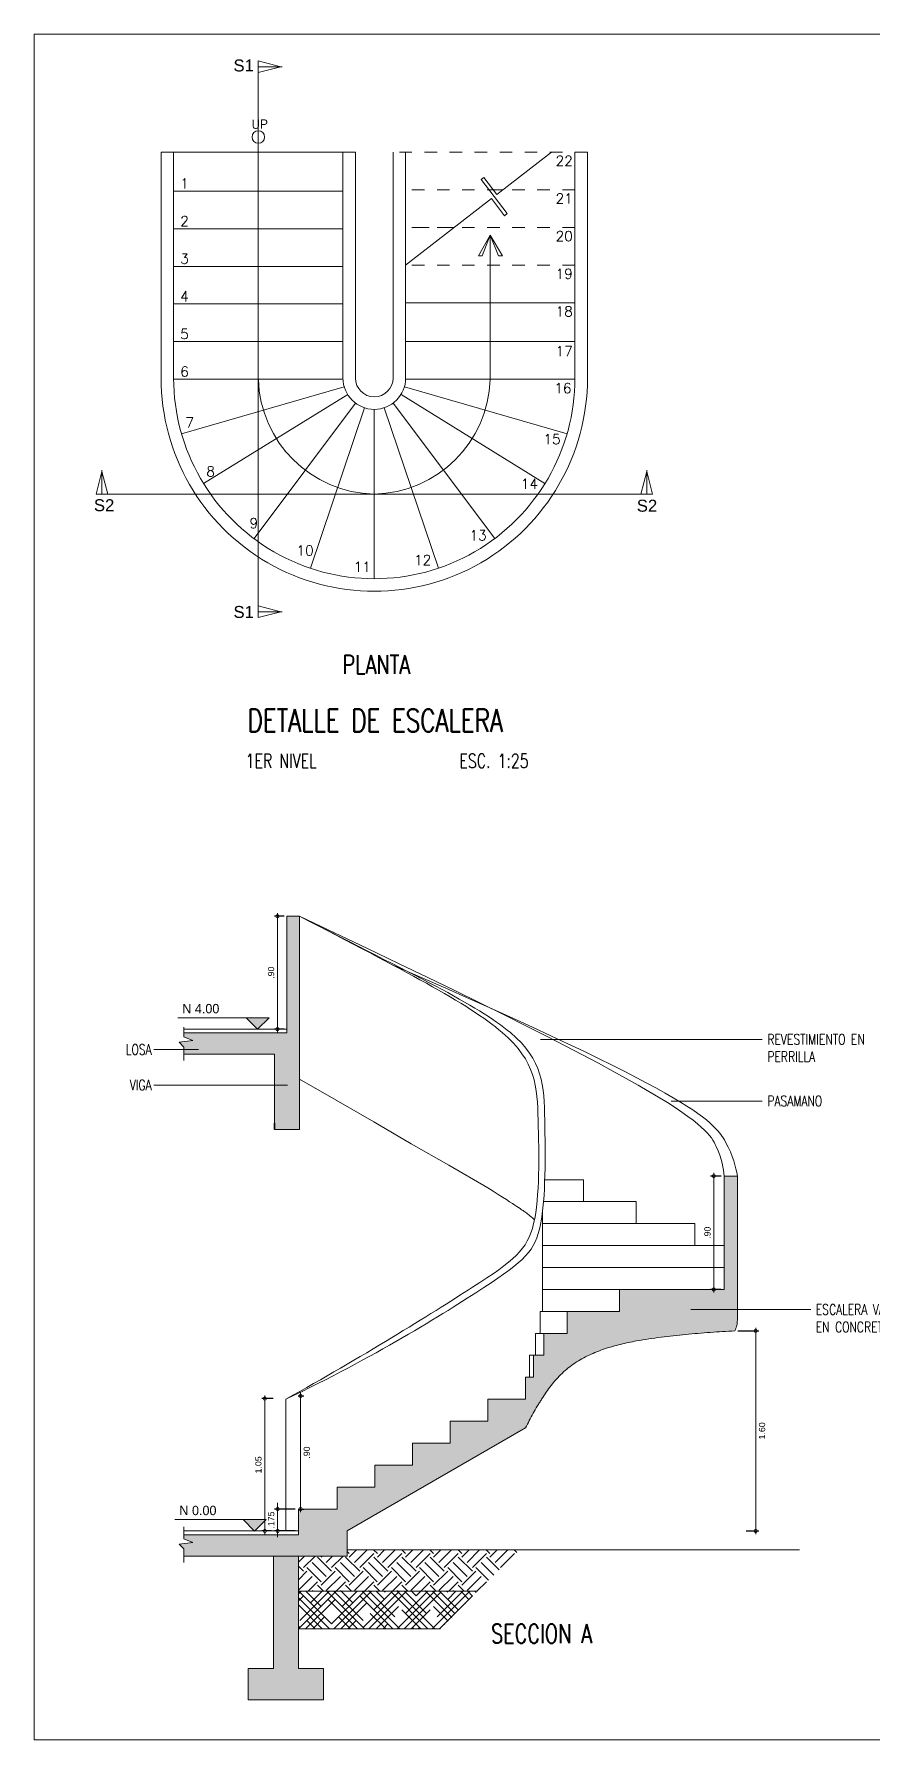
# Model space of a CAD drawing. Header units: metres. Extents: x 113 to 2416, y -346 to 476.
# Drawn here: x 259.36 to 266.05, y -166.51 to -152.91 of the extents above; entities that cross this region are included whole.
import ezdxf

# ---------------------------------------------------------------- set-up
doc = ezdxf.new("R2010")
doc.units = ezdxf.units.M
doc.header["$PDMODE"] = 34
for name, pattern in [('0', [0]), ('CONTINU', [0]), ('DASHED', [0.75, 0.5, -0.25])]:
    doc.linetypes.add(name, pattern=pattern)
doc.layers.get('0').update_dxf_attribs({"color": 250, "linetype": '0', "lineweight": 20})
doc.layers.get('Defpoints').update_dxf_attribs({"color": 6})
for name, color, linetype, lineweight in [('A-WALL', 250, 'Continuous', 20), ('corte', 250, 'Continuous', 20), ('DIMENSIONES', 5, 'Continuous', 5), ('muros bajitos', 252, 'Continuous', 5), ('piso', 253, 'Continuous', 0), ('S-STRS', 7, 'Continuous', 9), ('SE-2', 252, 'Continuous', 9), ('textos', 7, 'Continuous', 0)]:
    doc.layers.add(name, color=color, linetype=linetype, lineweight=lineweight)
doc.layers.add('RELLENO SECCION', color=8, linetype='Continuous', lineweight=0, transparency=0.4)
doc.styles.add('Arch-Dim', font='romans.shx', dxfattribs={"width": 0.75})
doc.styles.add('ESC100-2mm', font='arial.ttf', dxfattribs={"height": 0.15})
doc.styles.add('ESC25-2mm', font='arial.ttf', dxfattribs={"height": 0.05})
doc.styles.add('Roman', font='romans')
doc.styles.get("Standard").update_dxf_attribs({"font": 'arial.ttf', "height": 0.1875})
doc.dimstyles.new('DIMS25', dxfattribs={"dimtxt": 0.05, "dimasz": 0.05, "dimexe": 0.025, "dimexo": 0.025, "dimgap": 0.025, "dimtad": 2, "dimzin": 4, "dimdsep": 46, "dimtxsty": 'ESC25-2mm', "dimblk": 'DOTSMALL', "dimcen": 0.025, "dimdle": 0.025, "dimclrd": 256, "dimclre": 256, "dimclrt": 1, "dimadec": 0, "dimazin": 0, "dimtfac": 1, "dimtix": 1, "dimtmove": 2, "dimatfit": 3, "dimfxl": 1, "dimtolj": 1, "dimtzin": 0, "dimlwd": -1, "dimarcsym": 0})

# ---------------------------------------------------------------- blocks, each defined once
blk = doc.blocks.new('_DotSmall')
at = {"color": 0, "linetype": 'ByBlock', "lineweight": 13, "const_width": 0.5}
blk.add_lwpolyline([(-0.0625, 0, 1), (0.0625, 0, 1)], format="xyb", close=True, dxfattribs=at)
blk = doc.blocks.new('*D511')
at = {"layer": 'Defpoints', "color": 0, "transparency": 16777216}
for p in [(261.306, -164.666), (261.472, -164.666), (261.472, -164.841)]:
    blk.add_point(p, dxfattribs=at)
at = {"layer": 'DIMENSIONES', "transparency": 16777216}
for p, q in [((261.306, -164.666), (261.306, -164.616)), ((261.306, -164.841), (261.306, -164.666)), ((261.306, -164.841), (261.306, -164.891))]:
    blk.add_line(p, q, dxfattribs=at)
at = {"layer": 'DIMENSIONES', "lineweight": -2, "transparency": 16777216}
for p, q in [((261.447, -164.666), (261.281, -164.666)), ((261.447, -164.841), (261.281, -164.841))]:
    blk.add_line(p, q, dxfattribs=at)
at = {"layer": 'DIMENSIONES', "transparency": 16777216, "xscale": 0.05, "yscale": 0.05, "zscale": 0.05}
for p, rotation in [((261.306, -164.666), 270), ((261.306, -164.841), 90)]:
    blk.add_blockref('_DotSmall', p, dxfattribs=dict(at, rotation=rotation))
at = {"layer": 'DIMENSIONES', "color": 5, "lineweight": 13, "transparency": 16777216, "insert": (261.255, -164.754), "char_height": 0.05, "attachment_point": 5, "rotation": 90, "style": 'ESC25-2mm'}
blk.add_mtext('\\A1;.175', dxfattribs=at)
blk = doc.blocks.new('*D516')
at = {"layer": 'Defpoints', "color": 0, "transparency": 16777216}
for p in [(261.204, -163.786), (261.295, -163.786), (261.282, -164.841)]:
    blk.add_point(p, dxfattribs=at)
at = {"layer": 'DIMENSIONES', "lineweight": -2, "transparency": 16777216}
for p, q in [((261.27, -163.786), (261.179, -163.786)), ((261.257, -164.841), (261.179, -164.841))]:
    blk.add_line(p, q, dxfattribs=at)
at = {"layer": 'DIMENSIONES', "transparency": 16777216}
blk.add_line((261.204, -164.866), (261.204, -163.761), dxfattribs=at)
at = {"layer": 'DIMENSIONES', "transparency": 16777216, "xscale": 0.05, "yscale": 0.05, "zscale": 0.05}
for p, rotation in [((261.204, -163.786), 90), ((261.204, -164.841), 270)]:
    blk.add_blockref('_DotSmall', p, dxfattribs=dict(at, rotation=rotation))
at = {"layer": 'DIMENSIONES', "color": 5, "lineweight": 13, "transparency": 16777216, "insert": (261.153, -164.314), "char_height": 0.05, "attachment_point": 5, "rotation": 90, "style": 'ESC25-2mm'}
blk.add_mtext('\\A1;1.05', dxfattribs=at)
blk = doc.blocks.new('*D517')
at = {"layer": 'Defpoints', "color": 0, "transparency": 16777216}
for p in [(261.446, -163.765), (261.489, -163.765), (261.472, -164.666)]:
    blk.add_point(p, dxfattribs=at)
at = {"layer": 'DIMENSIONES', "lineweight": -2, "transparency": 16777216}
for p, q in [((261.471, -163.765), (261.514, -163.765)), ((261.497, -164.666), (261.514, -164.666))]:
    blk.add_line(p, q, dxfattribs=at)
at = {"layer": 'DIMENSIONES', "transparency": 16777216}
blk.add_line((261.489, -164.691), (261.489, -163.74), dxfattribs=at)
at = {"layer": 'DIMENSIONES', "transparency": 16777216, "xscale": 0.05, "yscale": 0.05, "zscale": 0.05}
for p, rotation in [((261.489, -163.765), 90), ((261.489, -164.666), 270)]:
    blk.add_blockref('_DotSmall', p, dxfattribs=dict(at, rotation=rotation))
at = {"layer": 'DIMENSIONES', "color": 5, "lineweight": 13, "transparency": 16777216, "insert": (261.539, -164.216), "char_height": 0.05, "attachment_point": 5, "rotation": 90, "style": 'ESC25-2mm'}
blk.add_mtext('\\A1;.90', dxfattribs=at)
blk = doc.blocks.new('*D520')
at = {"layer": 'Defpoints', "color": 0, "transparency": 16777216}
for p in [(261.305, -159.941), (261.384, -159.941), (261.384, -160.841)]:
    blk.add_point(p, dxfattribs=at)
at = {"layer": 'DIMENSIONES', "lineweight": -2, "transparency": 16777216}
for p, q in [((261.359, -159.941), (261.28, -159.941)), ((261.359, -160.841), (261.28, -160.841))]:
    blk.add_line(p, q, dxfattribs=at)
at = {"layer": 'DIMENSIONES', "transparency": 16777216}
blk.add_line((261.305, -160.866), (261.305, -159.916), dxfattribs=at)
at = {"layer": 'DIMENSIONES', "transparency": 16777216, "xscale": 0.05, "yscale": 0.05, "zscale": 0.05}
for p, rotation in [((261.305, -159.941), 90), ((261.305, -160.841), 270)]:
    blk.add_blockref('_DotSmall', p, dxfattribs=dict(at, rotation=rotation))
at = {"layer": 'DIMENSIONES', "color": 5, "lineweight": 13, "transparency": 16777216, "insert": (261.254, -160.391), "char_height": 0.05, "attachment_point": 5, "rotation": 90, "style": 'ESC25-2mm'}
blk.add_mtext('\\A1;.90', dxfattribs=at)
blk = doc.blocks.new('*D523')
at = {"layer": 'Defpoints', "color": 0, "transparency": 16777216}
for p in [(264.868, -162.012), (264.784, -162.916), (264.868, -162.916)]:
    blk.add_point(p, dxfattribs=at)
at = {"layer": 'DIMENSIONES', "lineweight": -2, "transparency": 16777216}
for p, q in [((264.843, -162.012), (264.759, -162.012)), ((264.843, -162.916), (264.759, -162.916))]:
    blk.add_line(p, q, dxfattribs=at)
at = {"layer": 'DIMENSIONES', "transparency": 16777216}
blk.add_line((264.784, -161.987), (264.784, -162.941), dxfattribs=at)
at = {"layer": 'DIMENSIONES', "transparency": 16777216, "xscale": 0.05, "yscale": 0.05, "zscale": 0.05}
for p, rotation in [((264.784, -162.012), 90), ((264.784, -162.916), 270)]:
    blk.add_blockref('_DotSmall', p, dxfattribs=dict(at, rotation=rotation))
at = {"layer": 'DIMENSIONES', "color": 5, "lineweight": 13, "transparency": 16777216, "insert": (264.734, -162.464), "char_height": 0.05, "attachment_point": 5, "rotation": 90, "style": 'ESC25-2mm'}
blk.add_mtext('\\A1;.90', dxfattribs=at)
blk = doc.blocks.new('*D527')
at = {"layer": 'Defpoints', "color": 0, "transparency": 16777216}
for p in [(264.952, -163.246), (265.018, -164.841), (265.118, -164.841)]:
    blk.add_point(p, dxfattribs=at)
at = {"layer": 'DIMENSIONES', "lineweight": -2, "transparency": 16777216}
for p, q in [((264.977, -163.246), (265.143, -163.246)), ((265.043, -164.841), (265.143, -164.841))]:
    blk.add_line(p, q, dxfattribs=at)
at = {"layer": 'DIMENSIONES', "transparency": 16777216}
blk.add_line((265.118, -163.221), (265.118, -164.866), dxfattribs=at)
at = {"layer": 'DIMENSIONES', "transparency": 16777216, "xscale": 0.05, "yscale": 0.05, "zscale": 0.05}
for p, rotation in [((265.118, -163.246), 90), ((265.118, -164.841), 270)]:
    blk.add_blockref('_DotSmall', p, dxfattribs=dict(at, rotation=rotation))
at = {"layer": 'DIMENSIONES', "color": 5, "lineweight": 13, "transparency": 16777216, "insert": (265.169, -164.043), "char_height": 0.05, "attachment_point": 5, "rotation": 90, "style": 'ESC25-2mm'}
blk.add_mtext('\\A1;1.60', dxfattribs=at)
blk = doc.blocks.new('INDI.PISO')
blk.add_hatch(color=256).paths.add_polyline_path([(0, 0), (0.183, 0), (0.092, -0.092)])
blk.add_line((0.183, 0), (0.728, 0))
blk.add_lwpolyline([(0, 0), (0.183, 0), (0.092, -0.092), (0, 0)])

msp = doc.modelspace()

# ---------------------------------------------------------------- hatches: boundary and pattern name
at = {"layer": 'RELLENO SECCION', "linetype": 'CONTINU', "transparency": 33554483}
h = msp.add_hatch(color=256, dxfattribs=at)
h.dxf.hatch_style = 1
h.paths.add_polyline_path([(261.48, -159.941), (261.379, -159.941), (261.379, -160.871), (261.48, -160.871)])
h = msp.add_hatch(color=256, dxfattribs=at)
h.dxf.hatch_style = 1
h.paths.add_polyline_path([(260.558, -160.871), (260.558, -160.903), (260.63, -160.932), (260.521, -160.945), (260.558, -160.984), (260.558, -161.041), (261.28, -161.041), (261.28, -161.591), (261.28, -161.641), (261.48, -161.641), (261.48, -161.226), (261.48, -160.871)])
h = msp.add_hatch(color=256, dxfattribs=at)
h.dxf.hatch_style = 1
edge = h.paths.add_edge_path()
edge.add_spline(control_points=[(263.282, -164.019), (263.293, -164), (263.313, -163.961), (263.344, -163.903), (263.371, -163.856), (263.394, -163.818), (263.417, -163.781), (263.447, -163.735), (263.486, -163.682), (263.528, -163.631), (263.574, -163.584), (263.623, -163.541), (263.676, -163.502), (263.732, -163.468), (263.791, -163.438), (263.851, -163.412), (263.934, -163.382), (264.039, -163.352), (264.19, -163.321), (264.363, -163.295), (264.559, -163.273), (264.756, -163.258), (264.887, -163.249), (264.952, -163.246)], knot_values=[0, 0, 0, 0, 0.033333, 0.066667, 0.1, 0.116667, 0.133333, 0.166667, 0.2, 0.233333, 0.266667, 0.3, 0.333333, 0.366667, 0.4, 0.433333, 0.466667, 0.533333, 0.6, 0.7, 0.8, 0.9, 1, 1, 1, 1], degree=3, periodic=0)
edge.add_spline(control_points=[(264.952, -163.246), (264.959, -163.232), (264.969, -163.204), (264.972, -163.176), (264.972, -163.162)], knot_values=[0, 0, 0, 0, 0.5, 1, 1, 1, 1], degree=3, periodic=0)
edge.add_line((264.972, -163.162), (264.972, -162.928))
edge.add_line((264.972, -162.928), (264.972, -162.012))
edge.add_line((264.972, -162.012), (264.868, -162.012))
edge.add_line((264.868, -162.012), (264.868, -162.916))
edge.add_line((264.868, -162.916), (264.032, -162.916))
edge.add_line((264.032, -162.916), (264.032, -163.091))
edge.add_line((264.032, -163.091), (263.614, -163.091))
edge.add_line((263.614, -163.091), (263.614, -163.266))
edge.add_line((263.614, -163.266), (263.43, -163.266))
edge.add_line((263.43, -163.266), (263.43, -163.441))
edge.add_line((263.43, -163.441), (263.346, -163.441))
edge.add_line((263.346, -163.441), (263.346, -163.616))
edge.add_line((263.346, -163.616), (263.282, -163.616))
edge.add_line((263.282, -163.616), (263.282, -163.791))
edge.add_line((263.282, -163.791), (262.982, -163.791))
edge.add_line((262.982, -163.791), (262.982, -163.966))
edge.add_line((262.982, -163.966), (262.682, -163.966))
edge.add_line((262.682, -163.966), (262.682, -164.141))
edge.add_line((262.682, -164.141), (262.382, -164.141))
edge.add_line((262.382, -164.141), (262.382, -164.316))
edge.add_line((262.382, -164.316), (262.082, -164.316))
edge.add_line((262.082, -164.316), (262.082, -164.491))
edge.add_line((262.082, -164.491), (261.782, -164.491))
edge.add_line((261.782, -164.491), (261.782, -164.666))
edge.add_line((261.782, -164.666), (261.472, -164.666))
edge.add_line((261.472, -164.666), (261.472, -164.871))
edge.add_line((261.472, -164.871), (260.558, -164.871))
edge.add_line((260.558, -164.871), (260.558, -164.903))
edge.add_line((260.558, -164.903), (260.63, -164.932))
edge.add_line((260.63, -164.932), (260.521, -164.945))
edge.add_line((260.521, -164.945), (260.558, -164.984))
edge.add_line((260.558, -164.984), (260.558, -165.041))
edge.add_line((260.558, -165.041), (261.861, -165.041))
edge.add_line((261.861, -165.041), (261.861, -164.841))
edge.add_line((261.861, -164.841), (263.282, -164.019))
at = {"layer": 'RELLENO SECCION', "linetype": 'CONTINU', "transparency": 33554495}
h = msp.add_hatch(color=256, dxfattribs=at)
h.dxf.hatch_style = 1
h.paths.add_polyline_path([(261.272, -165.041), (261.472, -165.041), (261.472, -165.936), (261.672, -165.936), (261.672, -166.186), (261.072, -166.186), (261.072, -165.936), (261.272, -165.936)])
at = {"layer": 'SE-2'}
h = msp.add_hatch(dxfattribs=at)
h.set_pattern_fill('EARTH', color=256, scale=0.025, angle=45)
h.set_pattern_definition([(45, (-715.5401, -216.09652), (1e-17, 0.224506403), [0.15875, -0.15875]), (45, (-715.5822, -216.05442), (1e-17, 0.224506403), [0.15875, -0.15875]), (45, (-715.62429, -216.01233), (1e-17, 0.224506403), [0.15875, -0.15875]), (135, (-715.62429, -215.98427), (-0.224506403, 1e-17), [0.15875, -0.15875]), (135, (-715.5822, -215.94217), (-0.224506403, 1e-17), [0.15875, -0.15875]), (135, (-715.5401, -215.90008), (-0.224506403, 1e-17), [0.15875, -0.15875])])
h.paths.add_polyline_path([(263.235, -164.991), (261.861, -164.991), (261.861, -165.041), (261.472, -165.041), (261.472, -165.321), (262.9, -165.321)])
h = msp.add_hatch(dxfattribs=at)
h.set_pattern_fill('HOUND', color=256, scale=0.025, angle=45)
h.set_pattern_definition([(45, (-715.5401, -216.09652), (0.0841899011, 0.1403165019), [0.635, -0.3175]), (135, (-715.5401, -216.09652), (0.0841899011, -0.1403165019), [0.635, -0.3175])])
h.paths.add_polyline_path([(262.9, -165.321), (261.472, -165.321), (261.472, -165.621), (262.606, -165.621)])

# ---------------------------------------------------------------- linework, layer by layer
at = {"layer": 'A-WALL'}
for points in [[(260.558, -161.091), (260.558, -160.984), (260.521, -160.945), (260.63, -160.932), (260.558, -160.903), (260.558, -160.825)], [(260.558, -165.091), (260.558, -164.984), (260.521, -164.945), (260.63, -164.932), (260.558, -164.903), (260.558, -164.808)]]:
    msp.add_lwpolyline(points, dxfattribs=at)
at = {"layer": 'corte'}
for p, q in [((261.48, -159.941), (261.379, -159.941)), ((261.379, -159.941), (261.379, -160.871)), ((261.48, -161.641), (261.48, -159.941)), ((261.379, -160.841), (260.558, -160.841)), ((261.379, -160.871), (260.558, -160.871)), ((261.28, -161.041), (260.558, -161.041)), ((261.28, -161.041), (261.28, -161.591)), ((261.28, -161.641), (261.48, -161.641)), ((264.032, -162.916), (264.032, -163.091)), ((264.868, -162.916), (264.032, -162.916)), ((264.032, -163.091), (263.614, -163.091)), ((263.614, -163.091), (263.614, -163.266)), ((263.43, -163.266), (263.43, -163.441)), ((263.614, -163.266), (263.43, -163.266)), ((263.346, -163.441), (263.346, -163.616)), ((263.43, -163.441), (263.346, -163.441)), ((263.282, -163.616), (263.282, -163.791)), ((263.346, -163.616), (263.282, -163.616)), ((262.982, -163.791), (262.982, -163.966)), ((263.282, -163.791), (262.982, -163.791)), ((262.682, -163.966), (262.682, -164.141)), ((262.982, -163.966), (262.682, -163.966)), ((261.861, -164.841), (263.282, -164.019)), ((262.382, -164.141), (262.382, -164.316)), ((262.682, -164.141), (262.382, -164.141)), ((262.082, -164.316), (262.082, -164.491)), ((262.382, -164.316), (262.082, -164.316)), ((262.082, -164.491), (261.782, -164.491)), ((261.782, -164.491), (261.782, -164.667)), ((261.782, -164.666), (261.472, -164.666)), ((261.472, -164.666), (261.472, -164.871)), ((261.472, -164.841), (260.558, -164.841)), ((261.472, -164.871), (260.558, -164.871)), ((261.861, -165.041), (261.861, -164.841)), ((261.861, -165.041), (260.558, -165.041)), ((261.272, -165.041), (261.272, -165.936)), ((261.472, -165.041), (261.472, -165.936)), ((265.468, -164.991), (261.861, -164.991)), ((261.272, -165.936), (261.072, -165.936)), ((261.072, -165.936), (261.072, -166.186)), ((261.672, -165.936), (261.472, -165.936)), ((261.672, -166.186), (261.672, -165.936)), ((261.072, -166.186), (261.672, -166.186))]:
    msp.add_line(p, q, dxfattribs=at)
at = {"layer": 'corte', "lineweight": 35}
msp.add_line((261.28, -161.641), (261.28, -161.591), dxfattribs=at)
at = {"layer": 'corte'}
msp.add_open_spline([(263.282, -164.019), (263.293, -164), (263.313, -163.961), (263.344, -163.903), (263.371, -163.856), (263.394, -163.818), (263.417, -163.781), (263.447, -163.735), (263.486, -163.682), (263.528, -163.631), (263.574, -163.584), (263.623, -163.541), (263.676, -163.502), (263.732, -163.468), (263.791, -163.438), (263.851, -163.412), (263.934, -163.382), (264.039, -163.352), (264.19, -163.321), (264.363, -163.295), (264.559, -163.273), (264.756, -163.258), (264.887, -163.249), (264.952, -163.246)], degree=3, knots=[0, 0, 0, 0, 0.033333, 0.066667, 0.1, 0.116667, 0.133333, 0.166667, 0.2, 0.233333, 0.266667, 0.3, 0.333333, 0.366667, 0.4, 0.433333, 0.466667, 0.533333, 0.6, 0.7, 0.8, 0.9, 1, 1, 1, 1], dxfattribs=at)
at = {"layer": 'Defpoints', "lineweight": 13}
msp.add_lwpolyline([(259.364, -152.91), (278.13, -152.91), (278.13, -166.506), (259.364, -166.506)], close=True, dxfattribs=at)
at = {"layer": 'muros bajitos'}
for p, q in [((260.377, -153.851), (260.377, -155.651)), ((261.927, -153.851), (260.377, -153.851)), ((260.477, -153.851), (260.477, -155.651)), ((261.827, -153.851), (261.827, -155.651)), ((261.927, -153.851), (261.927, -155.651)), ((262.227, -153.851), (262.227, -155.651)), ((262.327, -153.851), (262.327, -155.651)), ((263.677, -153.851), (263.677, -155.651)), ((263.777, -153.851), (263.777, -155.651)), ((261.207, -155.061), (261.107, -155.061))]:
    msp.add_line(p, q, dxfattribs=at)
for radius, end in [(1.7, 0.001), (1.6, 0.001), (0.25, 0), (0.15, 0)]:
    msp.add_arc((262.077, -155.651), radius, 180, end, dxfattribs=at)
at = {"layer": 'piso', "linetype": 'DASHED', "ltscale": 0.1}
for p, q in [((261.827, -154.161), (261.827, -153.851)), ((263.777, -153.851), (262.227, -153.851)), ((262.327, -154.151), (262.327, -153.851)), ((263.677, -154.151), (262.327, -154.151)), ((263.102, -154.151), (263.027, -154.151)), ((263.677, -154.451), (262.327, -154.451)), ((262.715, -154.451), (262.327, -154.451)), ((263.677, -154.751), (262.327, -154.751))]:
    msp.add_line(p, q, dxfattribs=at)
at = {"layer": 'piso'}
for p, q in [((263.055, -154.187), (263.49, -153.851)), ((260.477, -154.161), (261.827, -154.161)), ((262.928, -154.07), (262.951, -154.052)), ((262.928, -154.07), (263.137, -154.34)), ((263.055, -154.187), (262.951, -154.052)), ((263.027, -154.151), (262.99, -154.151)), ((262.327, -154.751), (263.011, -154.221)), ((263.116, -154.357), (263.011, -154.221)), ((263.137, -154.34), (263.116, -154.357)), ((260.477, -154.461), (261.827, -154.461)), ((260.477, -154.761), (261.827, -154.761)), ((260.477, -155.061), (261.827, -155.061)), ((260.477, -155.061), (261.827, -155.061)), ((263.677, -155.051), (262.327, -155.051)), ((262.327, -155.051), (263.677, -155.051)), ((260.477, -155.361), (261.827, -155.361)), ((263.677, -155.361), (262.327, -155.361)), ((260.477, -155.661), (261.827, -155.661)), ((263.677, -155.661), (262.327, -155.661)), ((261.837, -155.72), (260.54, -156.095)), ((261.865, -155.782), (260.716, -156.492)), ((262.29, -155.782), (263.438, -156.492)), ((262.317, -155.72), (263.614, -156.095)), ((261.927, -155.851), (261.118, -156.931)), ((261.998, -155.888), (261.567, -157.167)), ((261.998, -155.888), (261.567, -157.167)), ((262.077, -155.901), (262.077, -157.251)), ((262.077, -155.901), (262.077, -157.251)), ((262.157, -155.888), (262.588, -157.167)), ((262.157, -155.888), (262.588, -157.167)), ((262.227, -155.851), (263.037, -156.931))]:
    msp.add_line(p, q, dxfattribs=at)
at = {"layer": 'S-STRS'}
for p, q in [((264.972, -162.012), (264.868, -162.012)), ((264.868, -162.916), (264.868, -162.012)), ((264.972, -162.928), (264.972, -162.012)), ((264.972, -163.162), (264.972, -162.928))]:
    msp.add_line(p, q, dxfattribs=at)
msp.add_open_spline([(264.952, -163.246), (264.959, -163.232), (264.969, -163.204), (264.972, -163.176), (264.972, -163.162)], degree=3, dxfattribs=at)
at = {"layer": 'SE-2'}
for p, q in [((261.772, -161.408), (261.48, -161.24)), ((262.072, -161.581), (261.772, -161.408)), ((262.372, -161.754), (262.072, -161.581)), ((262.672, -161.926), (262.372, -161.754)), ((262.672, -161.926), (262.982, -162.105)), ((263.436, -162.041), (263.744, -162.041)), ((263.744, -162.216), (263.744, -162.041)), ((263.419, -162.299), (263.419, -162.928)), ((263.427, -162.216), (264.165, -162.216)), ((264.165, -162.391), (264.165, -162.216)), ((263.419, -162.391), (264.632, -162.391)), ((264.632, -162.566), (264.632, -162.391)), ((263.419, -162.566), (264.868, -162.566)), ((264.868, -162.741), (263.419, -162.741)), ((263.418, -162.928), (263.418, -163.091)), ((264.032, -162.916), (263.419, -162.916)), ((263.459, -163.091), (263.614, -163.091)), ((263.362, -163.266), (263.362, -163.441)), ((263.43, -163.266), (263.362, -163.266)), ((263.314, -163.616), (263.314, -163.441)), ((263.346, -163.441), (263.314, -163.441)), ((261.372, -163.79), (261.372, -164.841)), ((262.9, -165.321, 0), (261.472, -165.321)), ((262.606, -165.621, 0), (261.472, -165.621, 0))]:
    msp.add_line(p, q, dxfattribs=at)
at = {"layer": 'SE-2', "flags": 128}
msp.add_lwpolyline([(263.399, -163.266), (263.399, -163.091), (263.459, -163.091)], dxfattribs=at)
at = {"layer": 'SE-2'}
for points in [[(261.48, -159.941), (262.294, -160.364), (263.359, -160.904), (263.384, -161.494), (263.404, -162.521), (263.086, -162.766), (261.967, -163.461), (261.372, -163.79)], [(261.48, -159.941), (262.385, -160.407), (263.418, -160.888), (263.437, -161.494), (263.449, -162.531), (263.186, -162.766), (262.067, -163.461), (261.372, -163.79)]]:
    msp.add_open_spline(points, degree=3, dxfattribs=at)
for points, knots in [([(261.48, -159.941), (264.557, -161.388), (264.827, -161.736), (264.861, -161.957), (264.868, -162.012)], [0, 0, 0, 0, 1, 1.588971, 1.588971, 1.588971, 1.588971]), ([(262.233, -160.333), (264.577, -161.351), (264.898, -161.686), (264.96, -161.942), (264.972, -162.012)], [0, 0, 0, 0, 1, 1.588971, 1.588971, 1.588971, 1.588971]), ([(262.982, -162.105), (263.231, -162.265), (263.272, -162.293), (263.316, -162.326), (263.354, -162.361)], [0.0627, 0.0627, 0.0627, 0.0627, 0.5, 0.844976, 0.844976, 0.844976, 0.844976])]:
    msp.add_open_spline(points, degree=3, knots=knots, dxfattribs=at)
at = {"layer": 'textos', "lineweight": 13}
for p, q in [((261.152, -157.56), (261.152, -153.124)), ((261.331, -153.17), (261.152, -153.124)), ((261.331, -153.17), (261.152, -153.124)), ((261.152, -153.216), (261.152, -153.124)), ((261.331, -153.17), (261.152, -153.216)), ((261.152, -153.17), (261.343, -153.17)), ((261.331, -153.17), (261.152, -153.216)), ((259.905, -156.397), (259.859, -156.576)), ((259.905, -156.397), (259.859, -156.576)), ((259.905, -156.576), (259.905, -156.386)), ((259.905, -156.397), (259.951, -156.576)), ((259.905, -156.397), (259.951, -156.576)), ((264.249, -156.397), (264.203, -156.576)), ((264.249, -156.397), (264.203, -156.576)), ((264.249, -156.576), (264.249, -156.386)), ((264.249, -156.397), (264.295, -156.576)), ((264.249, -156.397), (264.295, -156.576)), ((264.295, -156.576), (259.859, -156.576)), ((259.951, -156.576), (259.859, -156.576)), ((264.295, -156.576), (264.203, -156.576)), ((261.331, -157.514), (261.152, -157.468)), ((261.331, -157.514), (261.152, -157.468)), ((261.152, -157.56), (261.152, -157.468)), ((261.331, -157.514), (261.152, -157.56)), ((261.152, -157.514), (261.343, -157.514)), ((261.331, -157.514), (261.152, -157.56))]:
    msp.add_line(p, q, dxfattribs=at)
at = {"layer": 'textos'}
for p, q in [((261.152, -153.78), (261.152, -155.676)), ((262.907, -154.678), (263.002, -154.512)), ((262.938, -154.678), (263.002, -154.512)), ((263.002, -155.661), (263.002, -154.512)), ((263.002, -154.512), (263.098, -154.678)), ((263.067, -154.678), (263.002, -154.512)), ((262.938, -154.678), (262.907, -154.678)), ((263.098, -154.678), (263.067, -154.678)), ((262.077, -156.576), (262.077, -156.576)), ((265.171, -160.923, 0.195), (263.403, -160.923, 0.195)), ((260.32, -161.004, 0.195), (260.676, -161.004, 0.195)), ((260.32, -161.288, 0.195), (261.386, -161.288, 0.195)), ((265.171, -161.415, 0.195), (264.445, -161.415, 0.195)), ((265.557, -163.077), (264.601, -163.077))]:
    msp.add_line(p, q, dxfattribs=at)
msp.add_circle((261.152, -153.73), 0.05, dxfattribs=at)
for centre, start, end in [((262.095, -155.633), 181.739, 268.9155), ((262.059, -155.633), 271.0852, 358.2591)]:
    msp.add_arc(centre, 0.943, start, end, dxfattribs=at)

# ---------------------------------------------------------------- block references
at = {"layer": 'textos', "xscale": -1}
for p in [(261.238, -160.75), (261.215, -164.75)]:
    msp.add_blockref('INDI.PISO', p, dxfattribs=at)

# ---------------------------------------------------------------- texts
at = {"layer": 'textos'}
for s, insert, char_height, width, attachment_point, style in [('\\pxt5.9124,29;S1', (260.954, -153.112, -0.133), 0.09552, 0.83629, 1, 'ESC100-2mm'), ('\\pxt5.9124,29;S2', (259.841, -156.617, -0.133), 0.09552, 0.83629, 1, 'ESC100-2mm'), ('\\pxt5.9124,29;S2', (264.17, -156.621, -0.133), 0.09552, 0.83629, 1, 'ESC100-2mm'), ('\\pxt5.9124,29;S1', (260.954, -157.468, -0.133), 0.09552, 0.83629, 1, 'ESC100-2mm'), ('\\pxsm1;{\\H0.2554x;LOSA}', (260.302, -160.961), 0.32694, 0.97467, 3, 'Arch-Dim'), ('\\pxsm1;{\\H0.2554x;REVESTIMIENTO EN PERRILLA}', (265.212, -160.88), 0.32694, 0.97467, 1, 'Arch-Dim'), ('\\pxsm1;{\\H0.2554x;VIGA}', (260.302, -161.244), 0.32694, 0.97467, 3, 'Arch-Dim'), ('\\pxsm1;{\\H0.2554x;PASAMANO}', (265.212, -161.372), 0.32694, 0.97467, 1, 'Arch-Dim'), ('\\pxsm1;{\\H0.2554x;ESCALERA VACIADA EN CONCRETO}', (265.598, -163.034, -0.195), 0.32694, 0.97467, 1, 'Arch-Dim')]:
    msp.add_mtext(s, dxfattribs=dict(at, insert=insert, char_height=char_height, width=width, attachment_point=attachment_point, style=style))
at = {"layer": 'textos', "attachment_point": 1}
for s, width, gutter_width, insert, char_height, style in [('UP', 109.13071, 50, (261.099, -153.593), 0.07, 'Roman'), ('{\\Ftxt|c0;N 4.00}', 2.21694, 0.5, (260.546, -160.64), 0.075, 'ESC100-2mm'), ('{\\Ftxt|c0;N 0.00}', 2.21694, 0.5, (260.523, -164.64), 0.075, 'ESC100-2mm')]:
    msp.add_mtext_dynamic_manual_height_columns(s, width=width, gutter_width=gutter_width, heights=[0], dxfattribs=dict(at, insert=insert, char_height=char_height, style=style))
at = {"layer": 'textos', "char_height": 0.08, "width": 3.38637}
for s, insert, attachment_point in [('\\pxqc;{\\Fromans|c0;22}', (261.898, -153.96), 7), ('\\pxqc;{\\Fromans|c0;1}', (262.257, -154.14), 9), ('\\pxqc;{\\Fromans|c0;21}', (261.898, -154.26), 7), ('\\pxqc;{\\Fromans|c0;2}', (262.257, -154.44), 9), ('\\pxqc;{\\Fromans|c0;20}', (261.898, -154.56), 7), ('\\pxqc;{\\Fromans|c0;3}', (262.257, -154.74), 9), ('\\pxqc;{\\Fromans|c0;19}', (261.898, -154.86), 7), ('\\pxqc;{\\Fromans|c0;4}', (262.257, -155.04), 9), ('\\pxqc;{\\Fromans|c0;18}', (261.898, -155.16), 7), ('\\pxqc;{\\Fromans|c0;5}', (262.257, -155.34), 9), ('\\pxqc;{\\Fromans|c0;17}', (261.898, -155.476), 7), ('\\pxqc;{\\Fromans|c0;6}', (262.257, -155.64), 9), ('\\pxqc;{\\Fromans|c0;16}', (261.888, -155.772), 7), ('\\pxqc;{\\Fromans|c0;7}', (262.298, -156.046), 9), ('\\pxqc;{\\Fromans|c0;15}', (261.801, -156.178), 7), ('\\pxqc;{\\Fromans|c0;8}', (262.465, -156.435), 9), ('\\pxqc;{\\Fromans|c0;14}', (265.007, -156.535), 9), ('\\pxqc;{\\Fromans|c0;9}', (262.809, -156.848), 9), ('\\pxqc;{\\Fromans|c0;13}', (264.598, -156.945), 9), ('\\pxqc;{\\Fromans|c0;10}', (263.218, -157.066), 9), ('\\pxqc;{\\Fromans|c0;11}', (263.674, -157.196), 9), ('\\pxqc;{\\Fromans|c0;12}', (264.156, -157.142), 9)]:
    msp.add_mtext(s, dxfattribs=dict(at, insert=insert, attachment_point=attachment_point))
at = {"layer": 'textos', "lineweight": 13, "style": 'Arch-Dim'}
for s, insert, char_height, attachment_point in [('PLANTA', (261.823, -157.86), 0.15, 1), ('DETALLE DE ESCALERA', (261.067, -158.291), 0.18, 1), ('1ER NIVEL', (261.051, -158.647), 0.11, 1), ('ESC. 1:25', (262.756, -158.647), 0.11, 1), ('\\pxt5,13;SECCION A', (263.813, -165.585), 0.15, 3)]:
    msp.add_mtext_dynamic_manual_height_columns(s, width=26.65337, gutter_width=15, heights=[0], dxfattribs=dict(at, insert=insert, char_height=char_height, attachment_point=attachment_point))

# ---------------------------------------------------------------- dimensions: what is measured, and where the dimension line sits
at = {"layer": 'DIMENSIONES', "lineweight": 13}
for base, p1, p2, picture, middle in [((261.305, -159.941), (261.384, -160.841), (261.384, -159.941), '*D520', (261.254, -160.391)), ((264.784, -162.916), (264.868, -162.012), (264.868, -162.916), '*D523', (264.734, -162.464)), ((265.1181, -164.8412), (264.9525, -163.2456), (265.018, -164.8412), '*D527', (265.1686, -164.0434)), ((261.2036, -163.7863), (261.2821, -164.8412), (261.295, -163.7863), '*D516', (261.1531, -164.3138)), ((261.489, -163.765), (261.472, -164.666), (261.446, -163.765), '*D517', (261.539, -164.216))]:
    dim = msp.add_linear_dim(base=base, p1=p1, p2=p2, angle=90, dimstyle='DIMS25', override={"dimclrt": 5}, dxfattribs=at)
    dim.commit()
    dim.dimension.update_dxf_attribs({"geometry": picture, "text_midpoint": middle})
dim = msp.add_linear_dim(base=(261.306, -164.666), p1=(261.472, -164.841), p2=(261.472, -164.666), angle=90, text='.175', dimstyle='DIMS25', override={"dimclrt": 5}, dxfattribs=at)
dim.commit()
dim.dimension.update_dxf_attribs({"geometry": '*D511', "text_midpoint": (261.255, -164.754)})

doc.saveas('drawing.dxf')
